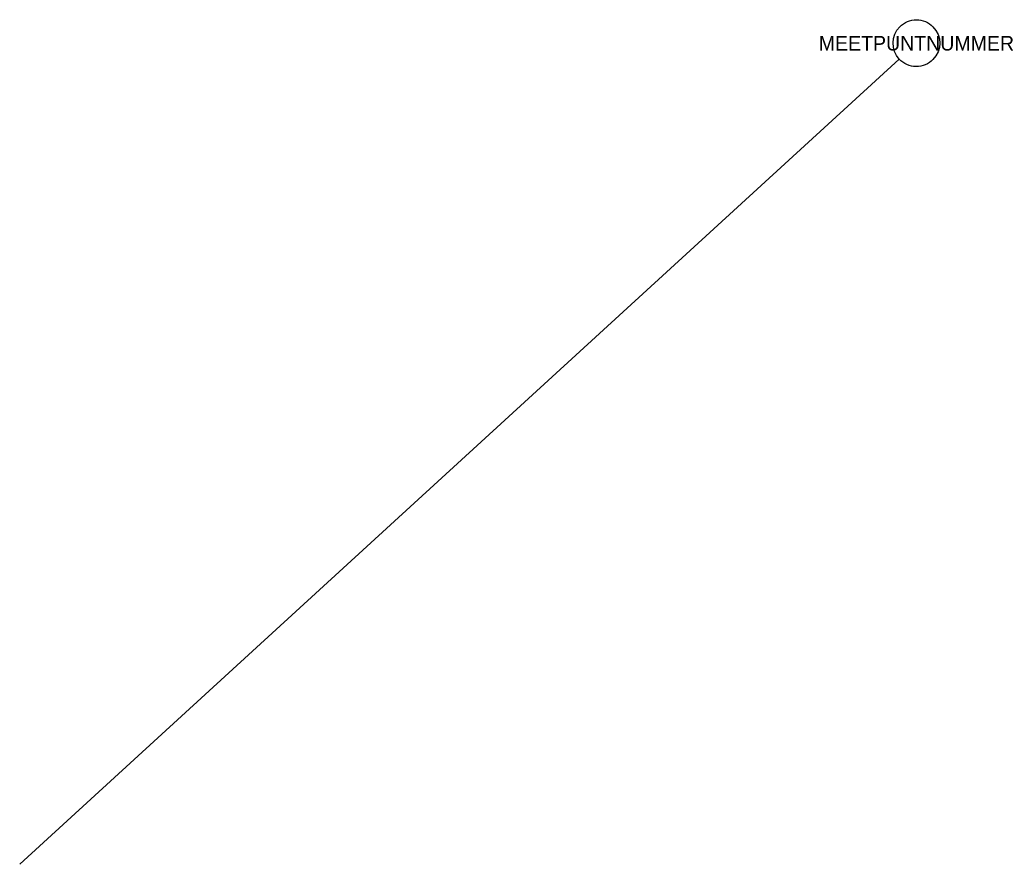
# Model space of a CAD drawing. Header units: metres. Extents: x 0 to 170, y 0 to 145.
import ezdxf
from ezdxf.enums import TextEntityAlignment as Align

# ---------------------------------------------------------------- set-up
doc = ezdxf.new("R2010")
doc.units = ezdxf.units.M
doc.styles.add('ISOPLUS', font='isoplus.shx')

msp = doc.modelspace()

# ---------------------------------------------------------------- linework, layer by layer
at = {"linetype": 'Continuous'}
msp.add_lwpolyline([(0, 0), (150.53, 137.83, -0.402124), (150.62, 143.37, -0.415452), (156.29, 143.38, -0.412976), (156.3, 137.74, -0.426408), (150.53, 137.83)], format="xyb", dxfattribs=at)
msp.add_lwpolyline([(0, 0), (150.53, 137.83, -0.402124), (150.62, 143.37, -0.415452), (156.29, 143.38, -0.412976), (156.3, 137.74, -0.426408), (150.53, 137.83)], format="xyb", dxfattribs=at)

# ---------------------------------------------------------------- texts
at = {"style": 'ISOPLUS'}
msp.add_attdef('MEETPUNTNUMMER', text='', height=2.5, dxfattribs=at).set_placement((153.46, 140.55), align=Align.MIDDLE_CENTER)

doc.saveas('drawing.dxf')
